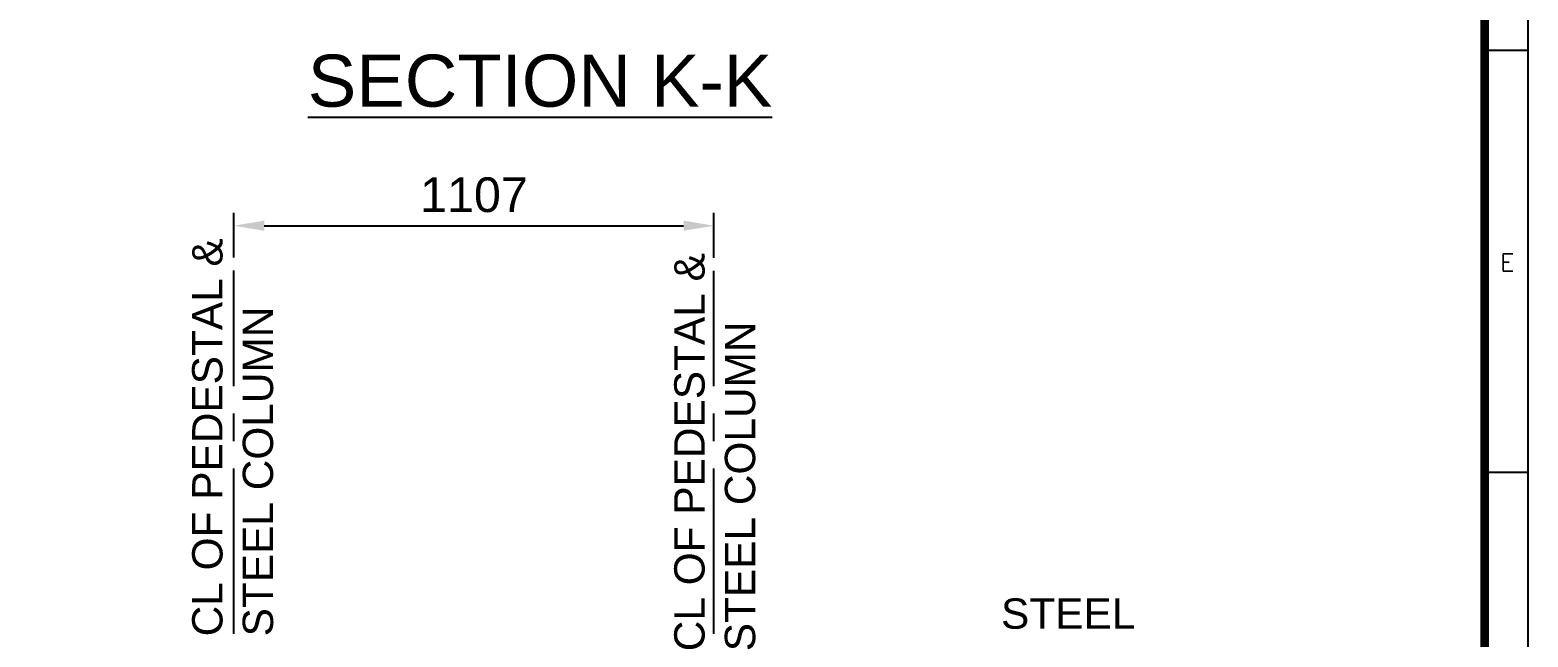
# Model space of a CAD drawing. Header units: millimetres. Extents: x -1055 to 11244, y -20673 to 2560.
# Drawn here: x 4027.2 to 4199.9, y 1475 to 1545.1 of the extents above; entities that cross this region are included whole.
import ezdxf
from ezdxf.enums import TextEntityAlignment as Align

# ---------------------------------------------------------------- set-up
doc = ezdxf.new("R2010")
doc.units = ezdxf.units.MM
doc.linetypes.add('CENTER2', pattern=[28.575, 19.05, -3.175, 3.175, -3.175])
doc.layers.add('BORDER', color=6, linetype='Continuous')
doc.styles.add('ROMANS', font='romans.shx', dxfattribs={"width": 0.8})
doc.styles.get("Standard").update_dxf_attribs({"font": 'arial.ttf'})
doc.dimstyles.new('ISO-25', dxfattribs={"dimtxt": 4, "dimasz": 3.5, "dimexe": 1.5, "dimexo": 1.5, "dimgap": 1.5, "dimtad": 1, "dimtxsty": 'Standard', "dimcen": 0, "dimadec": 0, "dimazin": 0, "dimtfac": 1, "dimtmove": 0, "dimatfit": 3, "dimfxl": 1, "dimarcsym": 0})

# ---------------------------------------------------------------- blocks, each defined once
blk = doc.blocks.new('A1B')
at = {"layer": 'BORDER', "color": 1}
for p, q in [((837, 393.84), (832, 393.84)), ((837, 345.17), (832, 345.17))]:
    blk.add_line(p, q, dxfattribs=at)
at = {"layer": 'BORDER'}
blk.add_lwpolyline([(837, 3), (837, 590), (3, 590), (3, 3)], close=True, dxfattribs=at)
at = {"layer": 'BORDER', "const_width": 1}
blk.add_lwpolyline([(8, 8), (832, 8), (832, 585), (8, 585)], close=True, dxfattribs=at)
at = {"layer": 'BORDER', "color": 1, "style": 'ROMANS'}
blk.add_text('E', height=2, dxfattribs=at).set_placement((834.61, 368.4), align=Align.CENTER)
blk = doc.blocks.new('*D28430')
at = {"color": 0, "lineweight": -2}
for p, q in [((4050.71, 1518.82), (4050.71, 1523.98)), ((4106.06, 1518.79), (4106.06, 1523.98)), ((4054.21, 1522.48), (4102.56, 1522.48))]:
    blk.add_line(p, q, dxfattribs=at)
at = {"color": 0}
for points in [[(4054.21, 1523.07), (4054.21, 1521.9), (4050.71, 1522.48)], [(4102.56, 1521.9), (4102.56, 1523.07), (4106.06, 1522.48)]]:
    blk.add_solid(points, dxfattribs=at)
at = {"layer": 'Defpoints', "color": 0}
for p in [(4106.06, 1522.48), (4050.71, 1517.32), (4106.06, 1517.29)]:
    blk.add_point(p, dxfattribs=at)
at = {"color": 0, "insert": (4078.39, 1526.03), "char_height": 4, "attachment_point": 5}
blk.add_mtext('1107', dxfattribs=at)

msp = doc.modelspace()

# ---------------------------------------------------------------- linework, layer by layer
at = {"color": 3, "linetype": 'CENTER2'}
for p, q in [((4050.711735, 1389.690098), (4050.711735, 1517.323522)), ((4106.062293, 1389.690098), (4106.062293, 1517.294141))]:
    msp.add_line(p, q, dxfattribs=at)

# ---------------------------------------------------------------- block references
msp.add_blockref('A1B', (3362.929919, 1148.838959))

# ---------------------------------------------------------------- texts
at = {"color": 130, "attachment_point": 1}
for s, insert, char_height, width in [('{\\LSECTION K-K}', (4059.228997, 1542.212504), 6, 62.29850537), ('STEEL COLUMN\\PUB610x229x113', (4139.163649, 1479.501128), 3.5, 28.81352926)]:
    msp.add_mtext(s, dxfattribs=dict(at, insert=insert, char_height=char_height, width=width))
at = {"color": 130, "char_height": 3.5, "attachment_point": 1, "rotation": 90}
for insert, width in [((4045.895247, 1475.119735), 46.27016512), ((4101.483138, 1473.402805), 59.45170308)]:
    msp.add_mtext('CL OF PEDESTAL & STEEL COLUMN', dxfattribs=dict(at, insert=insert, width=width))

# ---------------------------------------------------------------- dimensions: what is measured, and where the dimension line sits
dim = msp.add_linear_dim(base=(4106.062293, 1522.482995), p1=(4050.711735, 1517.323522), p2=(4106.062293, 1517.294141), dimstyle='ISO-25', override={"dimtxt": 4, "dimdec": 0, "dimlfac": 20})
dim.commit()
dim.dimension.update_dxf_attribs({"geometry": '*D28430', "text_midpoint": (4078.387014, 1526.025287)})

doc.saveas('drawing.dxf')
